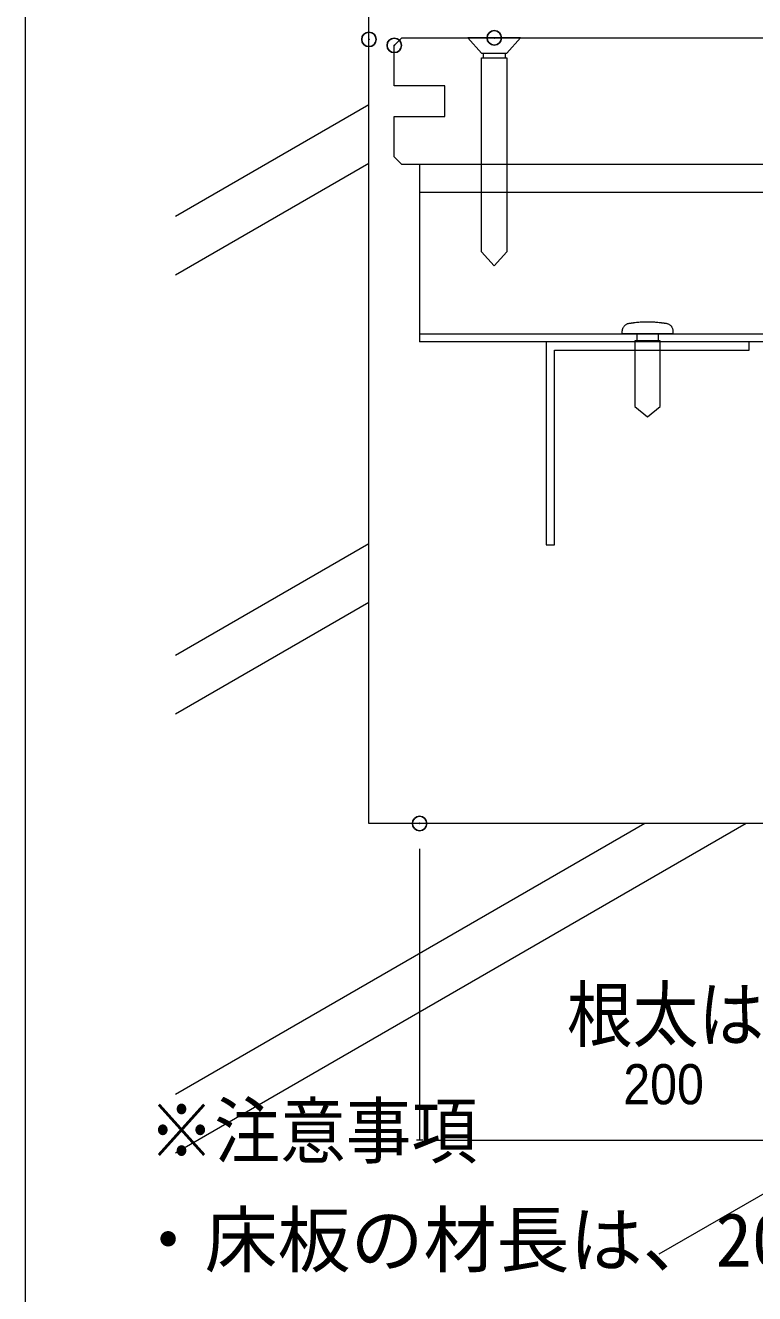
# Model space of a CAD drawing. Units: millimetres, scale not verified. Extents: x -12715 to 12220, y -3398 to 4210.
# Drawn here: x -3781 to -3637.1, y 2438.5 to 2688.8 of the extents above; entities that cross this region are included whole.
import ezdxf
from ezdxf.enums import TextEntityAlignment as Align

# ---------------------------------------------------------------- set-up
doc = ezdxf.new("R2010")
doc.units = ezdxf.units.MM
doc.header["$LTSCALE"] = 5.7
doc.header["$PDMODE"] = 32
doc.header["$PDSIZE"] = 2.85
for name, color, linetype, lineweight in [('0-0_図枠', 7, 'Continuous', 9), ('0-1_デッキ', 7, 'Continuous', 9), ('0-2_文字', 4, 'Continuous', 9), ('0-3_寸法', 7, 'Continuous', 9), ('0-4_一般', 4, 'Continuous', 9), ('0-5_根太', 4, 'Continuous', 9), ('0-6_ビス', 2, 'Continuous', 9), ('0-7_0', 7, 'Continuous', 9)]:
    doc.layers.add(name, color=color, linetype=linetype, lineweight=lineweight)
doc.layers.add('0-8_DEFPOINTS', color=7, linetype='Continuous')
doc.styles.add('Osaka', font='')
doc.styles.add('ＭＳ ゴシック', font='')
doc.styles.get('Osaka').set_extended_font_data('Osaka')
doc.styles.get('ＭＳ ゴシック').set_extended_font_data('MS Gothic')

# ---------------------------------------------------------------- blocks, each defined once
blk = doc.blocks.new('グループ-20-1')
at = {"layer": '0-6_ビス', "color": 4}
for p, q in [((-158328.9, -9505.3), (-158328.9, -9469.3)), ((-158156.6, -9469.3), (-158156.6, -9505.3))]:
    blk.add_line(p, q, dxfattribs=at)
for points in [[(-158142.7, -9469.3), (-158034.7, -9347.8), (-158450.7, -9347.8), (-158342.7, -9469.3)], [(-158142.7, -9505.3), (-158142.7, -11035.3), (-158242.7, -11147.8), (-158342.7, -11035.3), (-158342.7, -9505.3)]]:
    blk.add_lwpolyline(points, close=True, dxfattribs=at)
blk = doc.blocks.new('_DOT')
at = {"layer": '0-7_0'}
for p, q in [((-20, 0), (-40, 0)), ((-10, 0), (10, 0))]:
    blk.add_line(p, q, dxfattribs=at)
blk = doc.blocks.new('グループ-129-1')
at = {"layer": '0-6_ビス'}
for p, q in [((-84.8, 237.4), (-84.8, 181.4)), ((84.8, 181.4), (84.8, 237.4))]:
    blk.add_line(p, q, dxfattribs=at)
for points in [[(-200, 237.4), (-200, 238.3), (-200, 239.3), (-200, 240.3), (-200, 241.2), (-200, 242.2), (-200, 243.1), (-200, 244.1), (-200, 245.1), (-200, 246), (-200, 247), (-200, 248), (-200, 248.9), (-200, 249.9), (-200, 250.9), (-200, 251.8), (-200, 252.8), (-200, 253.7), (-200, 254.7), (-200, 255.7), (-200, 256.6), (-200, 257.6), (-199.9, 260.8), (-199.6, 264.9), (-199, 269.1), (-198.1, 273.2), (-196.9, 277.4), (-195.5, 281.5), (-193.7, 285.6), (-191.6, 289.5), (-189.2, 293.4), (-186.6, 297.1), (-183.7, 300.5), (-180.5, 303.8), (-177.2, 306.9), (-173.6, 309.6), (-169.9, 312.1), (-166.1, 314.3), (-162.1, 316.3), (-158.1, 317.9)], [(-158.1, 317.9), (-154.1, 319.2), (-150.1, 320.3), (-146.1, 321), (-143.1, 321.5), (-141, 321.7), (-138.9, 322), (-136.9, 322.3), (-134.8, 322.5), (-132.7, 322.8), (-130.6, 323), (-128.6, 323.3), (-126.5, 323.6), (-124.4, 323.8), (-122.3, 324.1), (-120.2, 324.4), (-118.2, 324.6), (-116.1, 324.9), (-114, 325.2), (-111.9, 325.4), (-109.9, 325.7), (-107.8, 326), (-105.7, 326.2), (-103.6, 326.5), (-101.6, 326.8), (-97.6, 327.3), (-88.2, 328.4), (-78.8, 329.4), (-69.4, 330.3), (-60, 331.1), (-50.6, 331.7), (-41.2, 332.3), (-31.8, 332.7), (-22.4, 333), (-12.9, 333.3), (-3.5, 333.4), (5.9, 333.3), (15.3, 333.2), (24.7, 333), (34.1, 332.6)], [(34.1, 332.6), (43.5, 332.2), (52.9, 331.6), (62.4, 330.9), (71.8, 330.1), (81.2, 329.2), (90.6, 328.1), (100, 327), (102.1, 326.7), (104.2, 326.4), (106.2, 326.2), (108.3, 325.9), (110.4, 325.6), (112.5, 325.4), (114.5, 325.1), (116.6, 324.8), (118.7, 324.6), (120.8, 324.3), (122.8, 324), (124.9, 323.8), (127, 323.5), (129.1, 323.2), (131.1, 323), (133.2, 322.7), (135.3, 322.4), (137.4, 322.2), (139.5, 321.9), (141.5, 321.7), (143.6, 321.4), (147.1, 320.9), (151.1, 320), (155.1, 318.9), (159.1, 317.5), (163.1, 315.8), (167, 313.8), (170.8, 311.5), (174.5, 309), (178, 306.1), (181.3, 303), (184.4, 299.7)], [(63.5, 237.4), (44.7, 237.4), (25.9, 237.4), (7.1, 237.4), (-11.8, 237.4), (-30.6, 237.4), (-49.4, 237.4), (-68.2, 237.4), (-87.1, 237.4), (-105.9, 237.4), (-124.7, 237.4), (-143.5, 237.4), (-162.4, 237.4), (-181.2, 237.4), (-200, 237.4), (-200, 237.4)], [(184.4, 299.7), (187.3, 296.2), (189.8, 292.4), (192.1, 288.6), (194.2, 284.6), (195.9, 280.5), (197.3, 276.3), (198.4, 272.2), (199.2, 268), (199.7, 263.9), (200, 259.8), (200, 257.4), (200, 256.4), (200, 255.4), (200, 254.5), (200, 253.5), (200, 252.5), (200, 251.6), (200, 250.6), (200, 249.6), (200, 248.7), (200, 247.7), (200, 246.8), (200, 245.8), (200, 244.8), (200, 243.9), (200, 242.9), (200, 241.9), (200, 241), (200, 240), (200, 239.1), (200, 238.1), (195.3, 237.4), (176.5, 237.4), (157.6, 237.4), (138.8, 237.4), (120, 237.4), (101.2, 237.4), (82.4, 237.4), (63.5, 237.4)]]:
    blk.add_lwpolyline(points, dxfattribs=at)
blk.add_lwpolyline([(-100, 181.4), (-100, -336.4), (0, -418.6), (100, -336.4), (100, 181.4)], close=True, dxfattribs=at)
blk = doc.blocks.new('ナベテクス4x16')
at = {"layer": '0-6_ビス'}
blk.add_blockref('グループ-129-1', (0, 0), dxfattribs=at)

msp = doc.modelspace()

# ---------------------------------------------------------------- linework, layer by layer
at = {"layer": '0-0_図枠', "color": 5}
msp.add_lwpolyline([(-3781.016, 3595.811), (-1781.016, 3595.811), (-1781.016, 2295.811), (-3781.016, 2295.811)], close=True, dxfattribs=at)
at = {"layer": '0-1_デッキ'}
msp.add_lwpolyline([(-3698.219, 2676.807), (-3708.219, 2676.807), (-3708.219, 2684.807), (-3706.719, 2686.307), (-3564.719, 2686.307), (-3563.219, 2684.807), (-3563.219, 2676.807), (-3573.219, 2676.807), (-3573.219, 2670.807), (-3563.219, 2670.807), (-3563.219, 2662.807), (-3564.719, 2661.307), (-3706.719, 2661.307), (-3708.219, 2662.807), (-3708.219, 2670.807), (-3698.219, 2670.807)], close=True, dxfattribs=at)
at = {"layer": '0-1_デッキ', "color": 2}
msp.add_lwpolyline([(-3676.619, 2624.707), (-3638.219, 2624.707), (-3638.219, 2626.307), (-3678.219, 2626.307), (-3678.219, 2586.307), (-3676.619, 2586.307)], close=True, dxfattribs=at)
at = {"layer": '0-3_寸法'}
for p, q in [((-3703.219, 2526.306), (-3703.219, 2468.82)), ((-3700.715, 2468.82), (-3562.898, 2468.82))]:
    msp.add_line(p, q, dxfattribs=at)
at = {"layer": '0-4_一般', "color": 3}
for p, q in [((-3713.219, 2531.306), (-3713.219, 2776.306)), ((-3466.333, 2531.306), (-3713.219, 2531.306))]:
    msp.add_line(p, q, dxfattribs=at)
at = {"layer": '0-4_一般'}
for p, q in [((-3713.219, 2673.075), (-3751.398, 2651.032)), ((-3713.219, 2661.528), (-3751.398, 2639.485)), ((-3713.219, 2586.473), (-3751.398, 2564.43)), ((-3713.219, 2574.926), (-3751.398, 2552.883)), ((-3658.77, 2531.306), (-3751.398, 2477.827)), ((-3638.77, 2531.306), (-3751.398, 2466.28)), ((-3508.77, 2531.306), (-3655.994, 2446.306))]:
    msp.add_line(p, q, dxfattribs=at)
at = {"layer": '0-5_根太'}
for p, q in [((-3466.333, 2661.307), (-3703.219, 2661.307)), ((-3703.219, 2661.307), (-3703.219, 2626.307)), ((-3466.333, 2655.807), (-3703.219, 2655.807)), ((-3703.219, 2627.907), (-3466.333, 2627.907)), ((-3466.333, 2626.307), (-3703.219, 2626.307))]:
    msp.add_line(p, q, dxfattribs=at)
at = {"layer": '0-8_DEFPOINTS'}
for p in [(-3713.219, 2686), (-3688.482, 2686.304), (-3708.219, 2684.809), (-3703.219, 2531.306)]:
    msp.add_point(p, dxfattribs=at)

# ---------------------------------------------------------------- block references
at = {"layer": '0-3_寸法', "xscale": 0.06259308, "yscale": 0.06259308, "rotation": 180}
msp.add_blockref('_DOT', (-3703.219, 2468.82), dxfattribs=at)
at = {"layer": '0-6_ビス', "xscale": 0.025, "yscale": 0.025}
for name, p in [('グループ-20-1', (267.586, 2920)), ('ナベテクス4x16', (-3658.219, 2621.972))]:
    msp.add_blockref(name, p, dxfattribs=at)

# ---------------------------------------------------------------- texts
at = {"layer": '0-2_文字', "style": 'ＭＳ ゴシック', "width": 0.9}
msp.add_text('※注意事項', height=10.56, dxfattribs=at).set_placement((-3756.685, 2462.233), align=Align.BOTTOM_LEFT)
at = {"layer": '0-2_文字', "style": 'ＭＳ ゴシック'}
msp.add_text('・床板の材長は、2000mm以下を標準とする。', height=10.56, dxfattribs=at).set_placement((-3760.05, 2440.726), align=Align.BOTTOM_LEFT)
at = {"layer": '0-3_寸法', "color": 4, "style": 'ＭＳ ゴシック', "width": 0.9}
msp.add_text('根太はね出し', height=10.56, dxfattribs=at).set_placement((-3674.14, 2485.151), align=Align.BOTTOM_LEFT)
at = {"layer": '0-3_寸法', "style": 'Osaka', "width": 0.9}
msp.add_text('200', height=7.918, dxfattribs=at).set_placement((-3663.026, 2473.532), align=Align.BOTTOM_LEFT)

doc.saveas('drawing.dxf')
